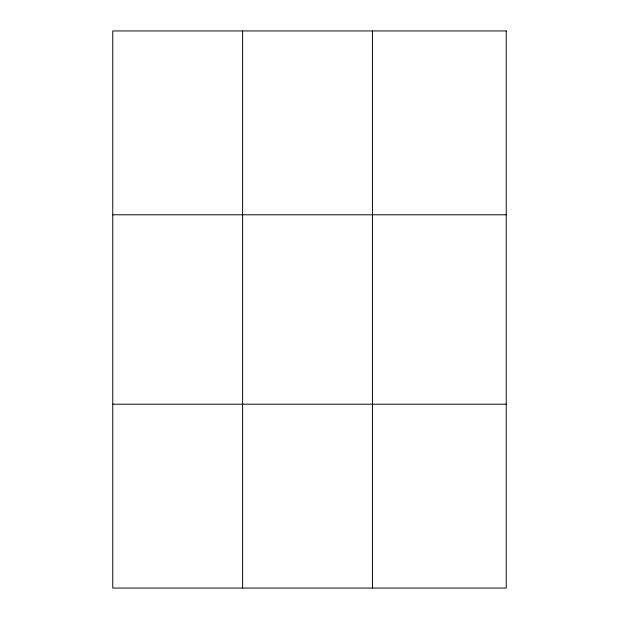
<?xml version="1.0" encoding="UTF-8"?>
<svg xmlns="http://www.w3.org/2000/svg" width="619" height="619" viewBox="0 0 619 619"><rect width="100%" height="100%" fill="white"/><g stroke="black" fill="none" stroke-linecap="round" stroke-linejoin="round"><path stroke-width="0.93" d="M242.609 588.05L242.609 30.95M372.46 588.05L372.46 30.95M112.759 214.793L506.241 214.793M112.759 404.207L506.241 404.207M506.241 30.95L506.241 588.05L112.759 588.05L112.759 30.95L506.241 30.95"/></g></svg>
